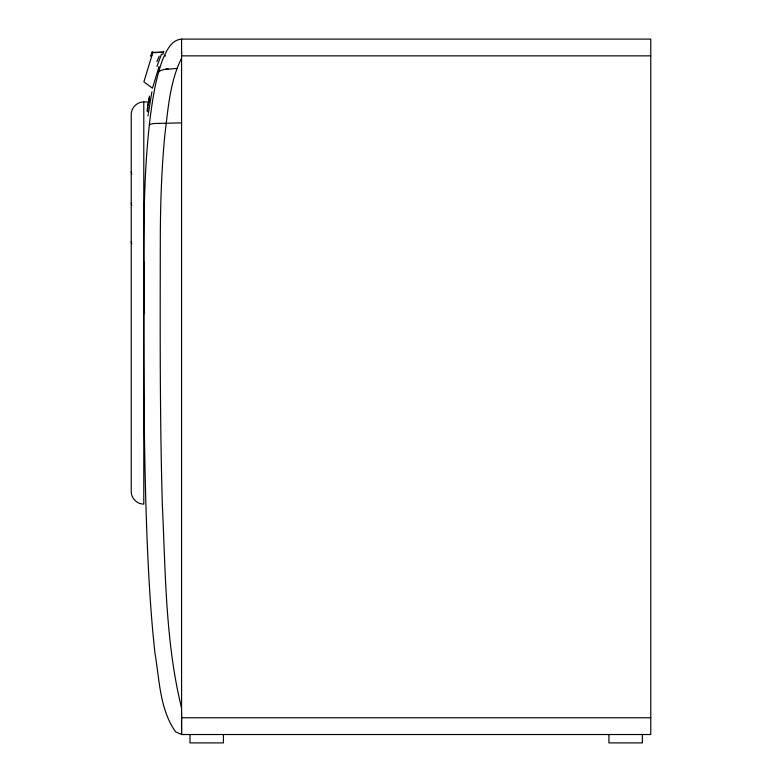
<?xml version="1.0" encoding="UTF-8"?>
<svg xmlns="http://www.w3.org/2000/svg" width="782" height="782" viewBox="0 0 782 782"><rect width="100%" height="100%" fill="white"/><g stroke="black" fill="none" stroke-linecap="round" stroke-linejoin="round"><path stroke-width="1.17" d="M143.761 313.807C144.074 249.341 142.353 184.62 149.851 120.457C152.519 99.597 155.51 78.503 162.988 58.738C166.576 50.566 171.414 39.921 181.571 39.1L650.771 39.1L650.771 734.523L181.571 734.523L175.627 731.893C159.587 709.206 159.538 679.548 154.953 653.078C150.721 614.72 148.6 576.168 147.016 537.625C143.536 445.769 143.634 353.826 143.839 261.921M181.571 53.675L181.571 51.602M181.571 725.54L181.571 734.523L181.571 39.1M181.571 724.679L181.571 719.117M181.571 718.326L181.571 713.712M147.466 108.385L147.7 106.362L147.583 111.787M148.316 104.729L149.567 97.027M147.016 111.161L147.671 107.134M147.915 105.638L148.56 101.592M147.915 105.619L148.15 103.595M148.815 100.076L149.46 96.059M147.984 115.98L148.267 114.211M148.424 113.214L151.894 91.787M148.6 100.819L149.01 98.825M158.638 72.081L160.339 70.683A18.68 3.988 0 0 1 166.146 69.178L166.292 68.65L168.003 69.197L176.996 68.425M150.76 56.392L152.226 51.583M152.783 52.629L143.898 81.856L152.48 88.2L159.029 66.666M162.705 54.544L163.682 51.329M156.908 61.67L159.176 56.177M156.967 66.587L161.483 54.095M165.168 56.216L165.422 55.522M181.571 58.22C169.743 81.827 168.159 109.021 164.836 134.817C161.503 169.85 160.369 205.06 160.31 240.23C160.154 328.381 159.802 416.542 162.333 504.664C165.579 572.287 165.285 641.054 181.356 707.192L181.571 707.759M166.146 69.178L168.101 68.914M143.79 101.943C137.036 101.816 131.093 107.877 131.229 114.612L131.229 491.438C131.093 498.173 137.036 504.234 143.79 504.107L143.79 101.943L149.509 101.943M152.744 52.736L163.409 52.238M151.982 52.384L163.438 52.13M151.004 55.59L151.884 55.571M181.571 55.854L650.771 55.854M181.571 122.882L154.367 123.497A17.282 2.121 0 0 0 149.372 124.954M181.571 717.768L650.771 717.768M131.229 171.757L131.747 174.093M131.229 203.183L131.718 205.578M131.229 241.423L131.708 243.808M642.364 734.523L642.364 742.9L608.914 742.9L608.914 734.523M223.437 734.523L223.437 742.9L189.987 742.9L189.987 734.523"/></g></svg>
